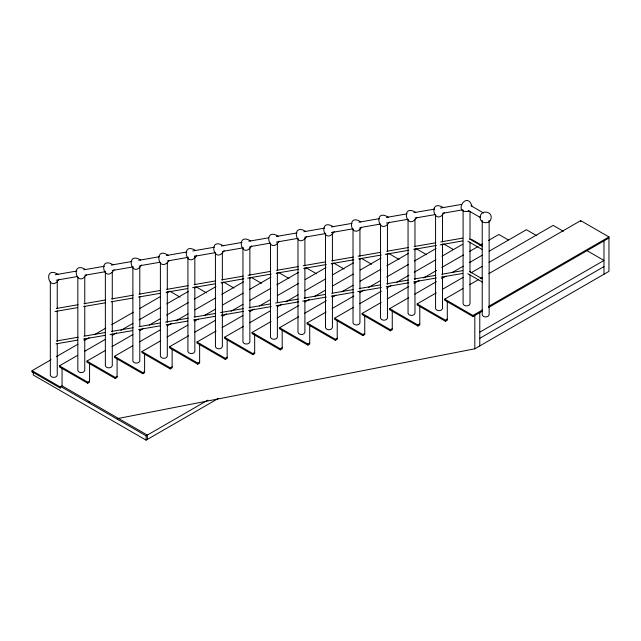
<?xml version="1.0" encoding="UTF-8"?>
<svg xmlns="http://www.w3.org/2000/svg" width="641" height="641" viewBox="0 0 641 641"><rect width="100%" height="100%" fill="white"/><g stroke="black" fill="none" stroke-linecap="round" stroke-linejoin="round"><path stroke-width="0.96" d="M59.06 279.276C48.932 294.379 42.314 264.757 58.067 274.34M86.583 274.508C76.447 289.62 69.837 259.99 85.59 269.573M114.098 269.741C103.962 284.852 97.352 255.23 113.104 264.805M141.613 264.981C131.485 280.085 124.867 250.463 140.619 260.046M196.651 255.447C186.515 270.558 179.905 240.928 195.657 250.511M224.166 250.687C214.038 265.791 207.42 236.168 223.172 245.751M251.681 245.92C241.553 261.031 234.943 231.401 250.695 240.984M279.204 241.152C269.068 256.264 262.457 226.634 278.21 236.217M306.719 236.393C296.591 251.496 289.972 221.874 305.725 231.449M334.233 231.625C324.106 246.737 317.487 217.107 333.248 226.69M389.271 222.09C379.143 237.202 372.525 207.58 388.278 217.155M416.786 217.331C406.658 232.443 400.04 202.812 415.793 212.395M444.309 212.564C434.173 227.675 427.563 198.045 443.316 207.628M168.936 260.871C158.055 274.46 153.455 245.399 168.142 255.278M361.556 227.515C350.675 241.104 346.084 212.043 360.763 221.922M207.908 400.12L146.092 435.808L60.807 386.571L60.807 387.645L60.19 388.005L32.05 371.764L32.05 370.682L51.104 359.681M56.304 356.684L77.954 344.185M84.019 340.683L89.211 337.687M94.411 334.682L105.669 328.184M111.726 324.683L133.384 312.183M139.442 308.682L160.234 296.679M167.157 292.681L169.761 291.182L179.993 297.087M32.05 371.764L33.292 371.764L33.292 375.025L146.092 440.143L218.293 398.462M89.572 363.471L89.572 382.164L87.705 383.238L59.445 366.924L59.445 365.851L77.617 355.354M84.54 351.356L105.316 339.369M112.239 335.371L116.566 332.871M120.893 330.371L133.007 323.376M139.065 319.875L160.707 307.384M166.764 303.89L188.398 291.399M194.455 287.897L196.186 286.896L206.466 292.833M117.087 358.704L117.087 377.405L115.22 378.478L86.96 362.157L86.96 361.083L105.132 350.587M112.063 346.597L132.831 334.602M139.754 330.604L143.215 328.601M149.273 325.107L160.522 318.609M166.588 315.116L188.222 302.624M194.279 299.123L215.921 286.631M221.978 283.13L223.709 282.136L233.981 288.065M32.05 370.682L60.19 386.932L62.049 385.858L147.334 435.095L147.334 439.43M144.602 353.944L144.602 372.637L142.743 373.711L114.475 357.398L114.475 356.316L132.655 345.828M139.578 341.829L160.346 329.835M167.269 325.836L171.596 323.336M175.93 320.845L188.045 313.85M194.968 309.851L215.737 297.857M221.794 294.355L243.436 281.864M249.493 278.37L251.224 277.369L261.504 283.306M59.445 365.851L87.705 382.164L89.572 381.091M172.125 349.177L172.125 367.87L170.258 368.944L141.998 352.63L141.998 351.556L160.17 341.06M167.093 337.062L187.869 325.067M194.792 321.077L198.253 319.074M204.311 315.58L215.56 309.082M222.483 305.084L243.26 293.089M249.317 289.596L270.951 277.104M277.008 273.603L278.739 272.601L289.019 278.539M86.96 361.083L115.22 377.405L117.087 376.323M199.639 343.432L199.639 363.102L197.773 364.184L169.512 347.863L169.512 346.789L188.55 335.796M194.616 332.294L215.384 320.308M222.307 316.309L226.634 313.81M230.96 311.31L243.075 304.315M250.006 300.317L270.774 288.33M276.832 284.828L298.466 272.337M304.531 268.835L306.262 267.842L316.534 273.771M88.33 402.46L89.572 401.739M114.475 356.316L142.743 372.637L144.602 371.564M227.154 339.65L227.154 358.343L225.295 359.417L197.027 343.103L197.027 342.022L216.073 331.028M222.131 327.535L242.899 315.54M249.822 311.542L254.148 309.042M259.349 306.045L270.598 299.555M277.521 295.557L298.289 283.562M305.212 279.564L325.989 267.569M332.046 264.076L333.777 263.074L344.057 269.012M141.998 351.556L170.258 367.87L172.125 366.796M254.677 333.905L254.677 353.576L252.81 354.649L224.55 338.336L224.55 337.262L243.588 326.269M249.645 322.768L270.422 310.773M277.345 306.783L281.671 304.283M285.998 301.783L298.113 294.788M305.036 290.79L325.812 278.795M332.735 274.797L353.503 262.81M359.561 259.309L361.292 258.307L371.572 264.244M169.512 346.789L197.773 363.102L199.639 362.029M282.192 330.115L282.192 348.808L280.325 349.89L252.065 333.568L252.065 332.495L271.103 321.502M277.16 318L298.802 305.509M304.86 302.015L309.186 299.515M314.378 296.519L325.628 290.02M332.551 286.022L353.327 274.036M360.25 270.037L381.018 258.043M387.076 254.541L388.815 253.548L399.087 259.477M117.207 419.134L118.449 418.413L474.813 348.8L608.95 271.359L608.95 236.938L580.69 220.624L488.867 273.635M197.027 342.022L225.295 358.343L227.154 357.269M309.707 324.37L309.707 344.049L307.848 345.122L279.58 328.809L279.58 327.727L298.626 316.734M304.683 313.241L326.317 300.749M332.375 297.248L335.836 295.253M341.893 291.751L353.151 285.253M360.074 281.263L380.842 269.268M386.9 265.767L408.541 253.275M414.599 249.782L416.33 248.78L426.602 254.717M224.55 337.262L252.81 353.576L254.677 352.502M337.222 320.588L337.222 339.281L335.363 340.355L307.103 324.042L307.103 322.968L326.141 311.975M332.198 308.473L353.832 295.982M359.897 292.48L364.224 289.988M368.551 287.488L380.666 280.494M386.723 276.992L408.357 264.501M414.423 261.007L436.056 248.516M442.114 245.014L443.844 244.013L453.267 249.453M252.065 332.495L280.325 348.808L282.192 347.734M364.745 315.821L364.745 334.514L362.878 335.596L334.618 319.274L334.618 318.2L353.656 307.207M359.713 303.706L381.355 291.214M386.547 288.218L390.874 285.718M396.931 282.224L409.046 275.229M414.238 272.233L435.88 259.741M441.937 256.24L462.706 244.245M279.58 327.727L307.848 344.049L309.707 342.975M392.26 310.076L392.26 329.754L390.401 330.828L362.133 314.507L362.133 313.433L381.179 302.44M387.236 298.946L408.87 286.455M414.062 283.45L419.254 280.454M423.581 277.962L436.569 270.462M441.761 267.465L463.395 254.974M469.452 251.472L478.106 246.481M479.837 245.479L482.433 243.981M488.498 240.479L498.882 234.486L508.305 239.926M307.103 322.968L335.363 339.281L337.222 338.208M419.775 306.294L419.775 324.987L417.916 326.061L389.656 309.747L389.656 308.674L408.694 297.68M414.751 294.179L436.385 281.687M441.577 278.691L445.912 276.191M451.969 272.689L463.219 266.199M469.276 262.698L482.256 255.206M489.179 251.208L526.397 229.718L536.677 235.656M334.618 318.2L362.878 334.514L364.745 333.44M447.298 301.526L447.298 320.22L445.431 321.301L417.171 304.98L417.171 303.906L436.225 292.905M442.29 289.403L463.082 277.401M470.879 272.898L482.136 266.4M489.067 262.393L553.167 225.384L563.375 231.281M362.133 313.433L390.401 329.754L392.26 328.673M482.369 311.093L472.946 316.534L444.686 300.212L444.686 299.139L462.882 288.634M469.805 284.636L478.474 279.636M480.205 278.635L481.936 277.633M389.656 308.674L417.916 324.987L419.775 323.913M417.171 303.906L445.431 320.22L447.298 319.146M444.686 299.139L472.946 315.46L482.481 309.956M488.538 306.454L608.95 236.938M488.402 307.608L608.95 238.011M479.78 332.166L603.982 260.462L586.787 250.527M479.78 338.32L603.982 266.608M469.316 211.137C451.945 215.007 466.744 189.375 472.08 206.354M55.23 274.765L76.848 271.023M83.731 269.829L104.363 266.255M111.246 265.07L131.886 261.496M138.76 260.302L159.401 256.729M166.283 255.535L186.916 251.961M192.813 250.943L214.439 247.202M221.313 246.008L241.953 242.434M248.828 241.24L268.491 237.843M276.351 236.481L296.991 232.907M303.866 231.713L324.506 228.14M331.381 226.946L352.021 223.372M358.904 222.187L379.536 218.613M386.419 217.419L407.059 213.846M413.934 212.652L434.574 209.078M440.439 208.069L461.664 204.391M56.272 280.197L76.912 276.624M84.772 275.261L105.412 271.688M112.295 270.502L132.927 266.928M139.81 265.735L159.465 262.329M167.325 260.967L187.965 257.394M194.84 256.208L215.48 252.634M222.363 251.44L243.003 247.867M249.878 246.673L270.518 243.099M276.415 242.082L298.033 238.34M304.916 237.146L325.548 233.572M331.445 232.547L353.071 228.805M359.946 227.611L380.586 224.038M386.483 223.02L408.101 219.278M414.983 218.084L435.624 214.511M442.45 213.333L462.738 209.815M56.472 308.465L78.09 304.715M83.987 303.698L105.613 299.956M111.51 298.93L133.128 295.189M139.025 294.171L160.643 290.421M166.54 289.403L188.166 285.662M194.063 284.636L215.68 280.894M221.578 279.877L243.195 276.127M248.107 275.277L270.718 271.367M276.608 270.342L298.233 266.6M303.145 265.751L325.748 261.832M331.645 260.815L353.263 257.073M358.183 256.216L380.786 252.306M386.683 251.28L408.301 247.538M414.198 246.521L435.816 242.779M440.679 241.929L462.69 238.123M55.03 311.518L77.633 307.608M83.53 306.582L105.148 302.84M111.045 301.815L132.671 298.073M138.568 297.055L160.186 293.314M166.083 292.288L187.701 288.546M192.621 287.697L215.224 283.779M221.113 282.761L243.724 278.843M247.65 278.162L271.239 274.084M276.151 273.226L298.754 269.316M303.666 268.467L326.269 264.549M331.189 263.699L353.792 259.789M358.704 258.932L381.307 255.022M385.241 254.341L408.822 250.254M413.741 249.405L436.345 245.495M440.263 244.814L462.674 240.928M56.472 340.972L78.09 337.23M83.987 336.205L105.613 332.463M111.51 331.437L133.128 327.695M139.025 326.678L160.643 322.928M165.562 322.078L188.166 318.168M194.063 317.143L215.68 313.401M220.592 312.552L243.195 308.633M249.093 307.616L270.718 303.874M275.63 303.025L298.233 299.107M304.13 298.089L325.748 294.339M331.645 293.322L353.263 289.58M359.16 288.554L380.786 284.812M386.683 283.795L408.301 280.045M414.198 279.027L435.816 275.285M441.641 274.276L462.69 270.63M56.015 343.856L77.633 340.115M83.53 339.089L105.148 335.347M110.068 334.498L132.671 330.58M138.568 329.562L160.186 325.82M166.083 324.795L187.701 321.053M193.598 320.035L215.224 316.285M221.113 315.268L243.724 311.35M248.636 310.5L271.239 306.59M276.151 305.741L298.754 301.823M302.688 301.142L326.269 297.055M331.189 296.206L353.792 292.296M357.718 291.615L381.307 287.529M386.219 286.679L408.822 282.761M413.741 281.912L436.345 278.002M441.24 277.152L462.674 273.443M470.919 205.681L483.667 213.036M468.13 210.456L480.045 217.339M471.359 239.253L481.639 245.183M469.557 238.997L482.168 246.28M467.778 241.168L482.409 249.613M469.557 271.504L482.168 278.787M467.778 273.675L482.409 282.12M603.982 240.88L603.982 274.228M580.69 220.624L580.69 221.698M489.139 220.384L489.139 314.923C488.33 317.656 483.034 317.656 482.224 314.923L482.224 220.384M479.78 312.592L479.78 345.932M474.813 315.46L474.813 348.8M472.946 315.46L472.946 316.534M470.005 211.33L470.005 239.189M470.005 242.178L470.005 272.032M470.005 275.013L470.005 303.874C469.196 306.606 463.9 306.606 463.09 303.874L463.09 210.328M445.431 320.22L445.431 321.301M442.49 215.096L442.49 241.961M442.49 243.957L442.49 274.805M442.49 276.792L442.49 308.642C441.673 311.374 436.385 311.374 435.568 308.642L435.568 215.096M417.916 324.987L417.916 326.061M414.967 219.863L414.967 246.729M414.967 248.716L414.967 279.572M414.967 281.559L414.967 313.401C414.158 316.141 408.862 316.141 408.053 313.401L408.053 219.863M390.401 329.754L390.401 330.828M387.452 224.622L387.452 251.496M387.452 253.483L387.452 284.332M387.452 286.327L387.452 318.168C386.643 320.901 381.347 320.901 380.538 318.168L380.538 224.622M362.878 334.514L362.878 335.596M359.938 228.396L359.938 256.256M359.938 258.251L359.938 289.099M359.938 291.086L359.938 322.936C359.12 325.668 353.832 325.668 353.023 322.936L353.023 229.39M335.363 339.281L335.363 340.355M332.415 232.162L332.415 261.023M332.415 263.01L332.415 292.865M332.415 295.854L332.415 327.695C331.605 330.435 326.309 330.435 325.5 327.695L325.5 233.164M307.848 344.049L307.848 345.122M304.9 237.923L304.9 265.791M304.9 267.778L304.9 298.626M304.9 300.621L304.9 332.463C304.09 335.195 298.794 335.195 297.985 332.463L297.985 238.917M280.325 348.808L280.325 349.89M277.385 243.684L277.385 270.55M277.385 272.545L277.385 302.4M277.385 305.38L277.385 337.23C276.575 339.962 271.279 339.962 270.47 337.23L270.47 243.684M252.81 353.576L252.81 354.649M249.862 247.458L249.862 275.318M249.862 277.305L249.862 308.161M249.862 310.148L249.862 341.99C249.053 344.73 243.756 344.73 242.947 341.99L242.947 247.458M225.295 358.343L225.295 359.417M222.347 253.211L222.347 280.085M222.347 282.072L222.347 346.757C221.538 349.489 216.241 349.489 215.432 346.757L215.432 253.211M197.773 363.102L197.773 364.184M194.832 255.991L194.832 284.844M194.832 286.839L194.832 316.694M194.832 319.675L194.832 351.524C194.023 354.257 188.726 354.257 187.917 351.524L187.917 256.985M170.258 367.87L170.258 368.944M167.309 262.746L167.309 289.612M167.309 291.607L167.309 322.455M167.309 324.442L167.309 356.284C166.5 359.024 161.212 359.024 160.394 356.284L160.394 262.746M146.092 435.808L146.092 440.143M142.743 372.637L142.743 373.711M139.794 266.512L139.794 294.379M139.794 296.366L139.794 326.221M139.794 329.21L139.794 361.051C138.985 363.784 133.689 363.784 132.879 361.051L132.879 266.512M115.22 377.405L115.22 378.478M112.279 272.273L112.279 299.139M112.279 301.134L112.279 331.982M112.279 333.969L112.279 365.819C111.47 368.551 106.174 368.551 105.364 365.819L105.364 271.279M87.705 382.164L87.705 383.238M84.764 277.04L84.764 303.906M84.764 305.901L84.764 335.748M84.764 338.736L84.764 370.578C83.947 373.318 78.659 373.318 77.841 370.578L77.841 277.04M62.049 368.238L62.049 385.858M60.19 386.932L60.19 388.005M57.241 281.808L57.241 308.674M57.241 310.661L57.241 341.509M57.241 343.504L57.241 375.346C56.432 378.078 51.136 378.078 50.327 375.346L50.327 281.808M480.245 216.514C478.819 223.485 490.277 225.255 491.118 218.277C492.544 211.306 481.079 209.535 480.245 216.514"/></g></svg>
